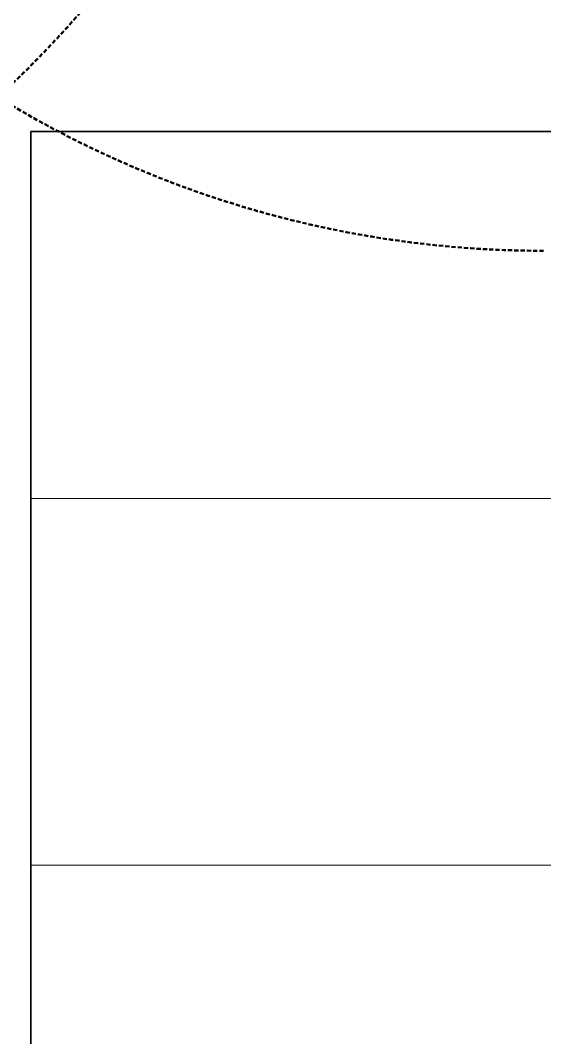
# Model space of a CAD drawing. Header units: millimetres. Extents: x -153298 to 620751, y -313239 to 250031.
# Drawn here: x 12069.2 to 12319.2, y -306498.3 to -306013.5 of the extents above; entities that cross this region are included whole.
import ezdxf

# ---------------------------------------------------------------- set-up
doc = ezdxf.new("R2010")
doc.units = ezdxf.units.MM
doc.linetypes.add('DPA_Hidden 50', pattern=[3, 2, -1])
for name, color, linetype, lineweight in [('A-DETL-GENF', 7, 'Continuous', 35), ('A-DOOR-E', 7, 'Continuous', 25), ('WALL-E', 7, 'Continuous', 35)]:
    doc.layers.add(name, color=color, linetype=linetype, lineweight=lineweight)

# ---------------------------------------------------------------- blocks, each defined once
blk = doc.blocks.new('M_Door-Overhead-Rolling - RS-17510645-2140-01 ENTRANCE 1 ELEVATION 2')
at = {"layer": 'A-DOOR-E', "color": 7, "lineweight": 9}
for p, q in [((-9684.77, 104998.29), (-12597.02, 104998.29)), ((-12597.02, 104998.29), (-9684.77, 104998.29)), ((-12597.02, 104998.29), (-9684.77, 104998.29)), ((-9684.77, 104998.29), (-12597.02, 104998.29)), ((-12597.02, 104998.29), (-12597.02, 103450)), ((-12597.02, 103450), (-12597.02, 104998.29)), ((-12597.02, 104823.41), (-9684.77, 104823.41)), ((-9684.77, 104648.54), (-12597.02, 104648.54))]:
    blk.add_line(p, q, dxfattribs=at)
blk = doc.blocks.new('DPA_AN_Callout - DPA_AN_Callout-15497441-2140-01 ENTRANCE 1 ELEVATION 2')
at = {"layer": 'A-DETL-GENF', "color": 7, "linetype": 'DPA_Hidden 50', "lineweight": 50}
blk.add_arc((-12950.89, 105382.91), 500, 270, 0, dxfattribs=at)
blk = doc.blocks.new('DPA_AN_Callout - DPA_AN_Callout-15497909-2140-01 ENTRANCE 1 ELEVATION 2')
at = {"layer": 'A-DETL-GENF', "color": 7, "linetype": 'DPA_Hidden 50', "lineweight": 50}
blk.add_arc((-12352.02, 105441.41), 500, 180, 270, dxfattribs=at)

msp = doc.modelspace()

# ---------------------------------------------------------------- linework, layer by layer
at = {"layer": 'WALL-E', "color": 7}
for p, q in [((14986.4024, -306066.4195), (12074.1524, -306066.4195)), ((12074.1524, -306066.4195), (12074.1524, -307614.7103)), ((12074.1524, -307614.7103), (12074.1524, -306066.4195)), ((12074.1524, -306066.4195), (14986.4024, -306066.4195)), ((12074.1524, -307614.7103), (12074.1524, -306066.4195))]:
    msp.add_line(p, q, dxfattribs=at)

# ---------------------------------------------------------------- block references
at = {"layer": 'A-DETL-GENF', "color": 7}
for name in ['DPA_AN_Callout - DPA_AN_Callout-15497441-2140-01 ENTRANCE 1 ELEVATION 2', 'DPA_AN_Callout - DPA_AN_Callout-15497909-2140-01 ENTRANCE 1 ELEVATION 2']:
    msp.add_blockref(name, (24671.1729, -411064.7103), dxfattribs=at)
at = {"layer": 'A-DOOR-E', "color": 7}
msp.add_blockref('M_Door-Overhead-Rolling - RS-17510645-2140-01 ENTRANCE 1 ELEVATION 2', (24671.1729, -411064.7103), dxfattribs=at)

doc.saveas('drawing.dxf')
